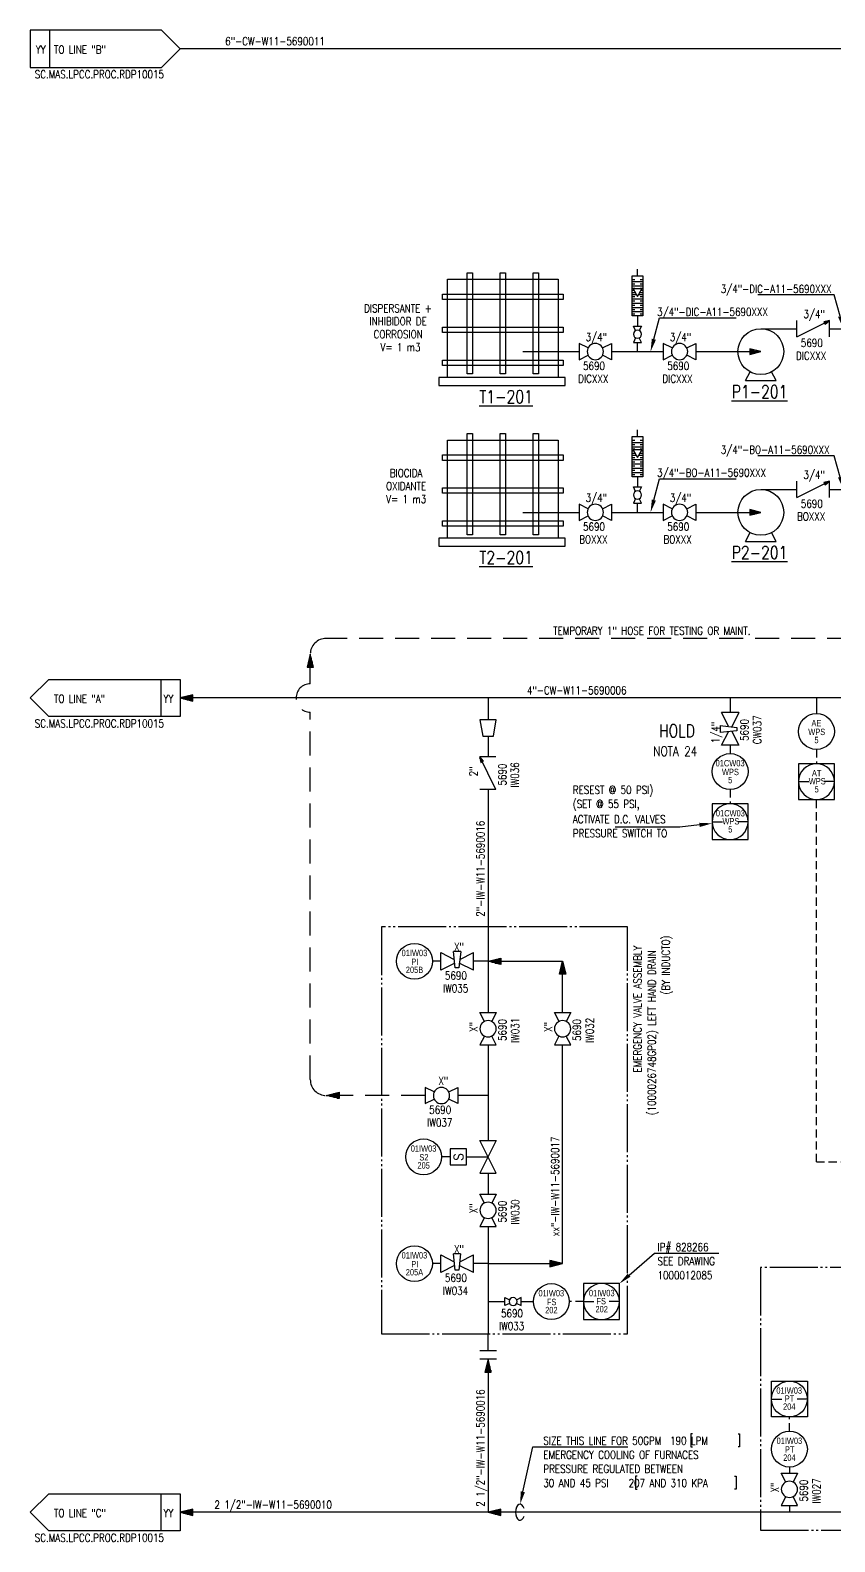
# Model space of a CAD drawing. Header units: inches. Extents: x -80 to 1771, y -447 to 2167.
# Drawn here: x 953.6 to 1204.9, y 1658.1 to 2130.4 of the extents above; entities that cross this region are included whole.
import ezdxf
from ezdxf import colors
from ezdxf.entities.mleader import LeaderData, LeaderLine
from ezdxf.enums import TextEntityAlignment as Align
from ezdxf.math import Vec2, Vec3

# ---------------------------------------------------------------- set-up
doc = ezdxf.new("R2010")
doc.units = ezdxf.units.IN
doc.header["$MEASUREMENT"] = 0
for name, pattern in [('DASHED', [0.75, 0.5, -0.25]), ('ISA 5.3.2-6', [19.05, 12.7, -6.35]), ('JIS_09_15', [18.9, 15, -0.9, 0.6, -0.9, 0.6, -0.9])]:
    doc.linetypes.add(name, pattern=pattern)
for name, color, linetype in [('23.24.E.', 4, 'ISA 5.3.2-6'), ('P01equipos', 3, 'Continuous'), ('PEQUIP', 3, 'Continuous'), ('PTTEXT', 3, 'Continuous'), ('R01equipos', 3, 'Continuous'), ('Rinstrumentos', 2, 'Continuous'), ('RTTEXT', 2, 'Continuous'), ('Rvalvulas', 3, 'Continuous'), ('Tx-R-ddim', 1, 'Continuous'), ('Tx_DDIM', 1, 'Continuous'), ('Tx_P_AEREO', 4, 'Continuous'), ('Tx_TEXT', 3, 'Continuous')]:
    doc.layers.add(name, color=color, linetype=linetype)
doc.styles.add('ROMANS', font='romans')
doc.styles.get("Standard").update_dxf_attribs({"font": 'arial.ttf'})

# ---------------------------------------------------------------- blocks, each defined once
blk = doc.blocks.new('FPRO')
at = {"color": 3, "linetype": 'Continuous'}
for p, q in [((-4.2, 1.05), (-5, 1.05)), ((-2.8, 0.7), (-5, 0.7)), ((-1.4, 0.35), (-5, 0.35)), ((0, 0), (-5, 0)), ((-1.4, -0.35), (-5, -0.35)), ((-2.8, -0.7), (-5, -0.7)), ((-4.2, -1.05), (-5, -1.05))]:
    blk.add_line(p, q, dxfattribs=at)
blk.add_lwpolyline([(-5, 1.25), (0, 0), (-5, -1.25)], close=True, dxfattribs=at)
blk = doc.blocks.new('FLECHA')
at = {"xscale": 0.9999979999999999, "yscale": -0.9999979999999999, "rotation": 90}
blk.add_blockref('FPRO', (0, 0), dxfattribs=at)
blk = doc.blocks.new('brida ciega')
at = {"layer": 'R01equipos', "color": 4}
blk.add_line((0, 0), (-5.39, 0), dxfattribs=at)
at = {"layer": 'R01equipos'}
for p, q in [((0, 2.61), (0, -2.6)), ((2.61, 2.61), (2.61, -2.6))]:
    blk.add_line(p, q, dxfattribs=at)
blk = doc.blocks.new('vretencion')
at = {"layer": 'PEQUIP'}
for p, q in [((-5.08, 2.54), (-5.08, -2.54)), ((-5.08, 2.54), (5.08, -2.54)), ((5.08, 2.54), (5.08, -2.54)), ((3.38, -2.16), (3.75, -1.4)), ((5.08, -2.54), (3.38, -2.16)), ((3.75, -1.4), (5.08, -2.54))]:
    blk.add_line(p, q, dxfattribs=at)
for points in [[(3.45, -2.01), (4.06, -2.31)], [(3.53, -1.86), (4.74, -2.46)], [(3.6, -1.71), (4.81, -2.31)], [(3.68, -1.56), (4.28, -1.86)]]:
    blk.add_lwpolyline(points, dxfattribs=at)
blk = doc.blocks.new('reducc concentrica')
at = {"layer": 'PEQUIP'}
for p, q in [((0, -2.54), (0, 2.54)), ((0, 2.54), (5.08, 1.69)), ((5.08, 1.69), (5.08, -1.69)), ((5.08, -1.69), (0, -2.54))]:
    blk.add_line(p, q, dxfattribs=at)
blk = doc.blocks.new('inst')
at = {"layer": 'Rinstrumentos', "color": 2, "linetype": 'Continuous'}
blk.add_circle((0, 0), 7, dxfattribs=at)
at = {"layer": 'RTTEXT', "linetype": 'Continuous', "width": 0.8}
for tag, p in [('213', (-0.02, 2.01)), ('XX', (0.11, -1.41)), ('100', (0, -4.58))]:
    blk.add_attdef(tag, text='', height=2.5, dxfattribs=at).set_placement(p, align=Align.CENTER)
blk = doc.blocks.new('Sen')
at = {"layer": 'Rinstrumentos', "color": 2, "linetype": 'Continuous'}
for p, q in [((-7, 7), (-3.02, 7)), ((7, 7), (3.02, 7))]:
    blk.add_line(p, q, dxfattribs=at)
blk.add_lwpolyline([(-7, 14), (7, 14), (7, 0), (-7, 0)], close=True, dxfattribs=at)
blk.add_circle((0, 7), 7, dxfattribs=at)
at = {"layer": 'RTTEXT', "linetype": 'Continuous', "width": 0.8}
for tag, p in [('213', (-0.09, 9.06)), ('FT', (0.02, 5.91)), ('110', (-0.07, 2.78))]:
    blk.add_attdef(tag, text='', height=2.5, dxfattribs=at).set_placement(p, align=Align.CENTER)
blk = doc.blocks.new('vesferica')
at = {"layer": 'PEQUIP'}
for p, q in [((-2.28, 1.13), (-5.09, 2.54)), ((-5.09, 2.54), (-5.09, -2.54)), ((2.28, 1.14), (5.07, 2.54)), ((5.07, 2.54), (5.07, -2.54)), ((-5.09, -2.54), (-2.28, -1.14)), ((5.07, -2.54), (2.27, -1.14))]:
    blk.add_line(p, q, dxfattribs=at)
blk.add_circle((0, 0), 2.54, dxfattribs=at)
blk = doc.blocks.new('vtapon')
at = {"color": 3}
for p, q in [((-4.3, -3.24), (-4.3, 2.22)), ((-0.31, 2.56), (1.97, 2.56)), ((-0.31, 2.56), (0.31, -2.56)), ((1.4, -2.56), (1.97, 2.56)), ((0.31, -2.56), (1.4, -2.56))]:
    blk.add_line(p, q, dxfattribs=at)
at = {"layer": 'PEQUIP'}
for p, q in [((-0.02, 0.03), (-4.3, 2.22)), ((5.88, 2.2), (1.68, 0.03)), ((5.88, -3.23), (5.88, 2.2)), ((-4.3, -3.24), (0.13, -1.04)), ((1.57, -1.04), (5.88, -3.23))]:
    blk.add_line(p, q, dxfattribs=at)
blk = doc.blocks.new('VALVULA')
at = {"layer": 'PEQUIP'}
blk.add_lwpolyline([(-5.08, 2.54), (-5.08, -2.54), (5.08, 2.54), (5.08, -2.54), (-5.08, 2.54)], dxfattribs=at)
blk = doc.blocks.new('solenoide')
at = {"color": 3}
blk.add_line((0, -2.54), (5.08, -2.54), dxfattribs=at)
at = {"layer": 'PEQUIP'}
for p, q in [((5.08, 2.54), (0, 2.54)), ((0, 2.54), (0, -2.54)), ((5.08, -2.54), (5.08, 2.54))]:
    blk.add_line(p, q, dxfattribs=at)
at = {"layer": 'PTTEXT', "width": 0.8}
blk.add_text('S', height=3.2, dxfattribs=at).set_placement((1.29, -1.69))
blk = doc.blocks.new('rotametro')
at = {"layer": 'PEQUIP'}
for p, q in [((0, 4.49), (0, 6.56)), ((0, -8.04), (0, -11.21))]:
    blk.add_line(p, q, dxfattribs=at)
at = {"layer": 'PEQUIP', "color": 1}
for p, q in [((-1.69, 3.35), (-0.86, 3.35)), ((-1.69, 2.68), (1.69, 2.68)), ((-1.69, 2.01), (-0.86, 2.01)), ((-1.69, 1.34), (1.69, 1.34)), ((-1.69, 0.67), (-0.86, 0.67)), ((-1.69, 0), (-1.15, 0)), ((0.85, 3.35), (1.69, 3.35)), ((0.85, 2.01), (1.69, 2.01)), ((0.85, 0.67), (1.69, 0.67)), ((1.15, 0), (1.69, 0)), ((-1.69, -0.67), (-0.86, -0.67)), ((-1.69, -1.34), (-0.38, -1.34)), ((-1.69, -2.01), (-0.86, -2.01)), ((-1.69, -2.68), (1.69, -2.68)), ((-1.69, -3.35), (-0.86, -3.35)), ((-1.69, -4.02), (1.69, -4.02)), ((-1.69, -4.69), (-0.86, -4.69)), ((0.38, -1.34), (1.69, -1.34)), ((0.85, -0.67), (1.69, -0.67)), ((0.85, -2.01), (1.69, -2.01)), ((0.85, -3.35), (1.69, -3.35)), ((0.85, -4.69), (1.69, -4.69)), ((-1.69, -5.36), (1.69, -5.36)), ((-1.69, -6.03), (-0.86, -6.03)), ((-1.69, -6.7), (1.69, -6.7)), ((-1.69, -7.37), (-0.86, -7.37)), ((0.85, -6.03), (1.69, -6.03)), ((0.85, -7.37), (1.69, -7.37))]:
    blk.add_line(p, q, dxfattribs=at)
at = {"layer": 'PEQUIP'}
for points in [[(-1.69, 4.49), (1.69, 4.49), (1.69, -8.04), (-1.69, -8.04)], [(0, -2), (1.39, 0.4), (-1.39, 0.4)]]:
    blk.add_lwpolyline(points, close=True, dxfattribs=at)
blk = doc.blocks.new('bomba')
at = {"layer": 'PEQUIP'}
for p, q in [((-13.82, 0), (0, 0)), ((0, 0), (-3.39, 0.85)), ((-3.39, 0.85), (-3.39, -0.85)), ((-3.39, 0.51), (-2.03, 0.51)), ((-3.39, 0.17), (-0.68, 0.17)), ((-3.39, -0.85), (0, 0)), ((-3.39, -0.17), (-0.68, -0.17)), ((-3.39, -0.51), (-2.03, -0.51)), ((-4.8, -9.05), (-3.36, -6.33)), ((-4.8, -9.05), (4.8, -9.05)), ((4.8, -9.05), (3.36, -6.33))]:
    blk.add_line(p, q, dxfattribs=at)
blk.add_circle((0, 0), 7.17, dxfattribs=at)

msp = doc.modelspace()

# ---------------------------------------------------------------- linework, layer by layer
at = {"layer": '23.24.E.', "color": 2, "linetype": 'Continuous', "ltscale": 0.1}
for p, q in [((1172.26, 1921.72), (1172.26, 1917.16)), ((1199.23, 1921.72), (1199.23, 1916.85)), ((1172.26, 1906.97), (1172.26, 1904.34)), ((1081.88, 1839.44), (1079.24, 1839.44)), ((1096.63, 1839.44), (1092.06, 1839.44)), ((1084.77, 1778.34), (1082.09, 1778.34)), ((1081.87, 1744.97), (1079.23, 1744.97)), ((1096.62, 1744.97), (1092.06, 1744.97)), ((1106.97, 1733.13), (1110.8, 1733.13))]:
    msp.add_line(p, q, dxfattribs=at)
at = {"layer": '23.24.E.', "color": 2, "ltscale": 0.2}
for p, q in [((1199.23, 1905.65), (1199.23, 1901.18)), ((1172.26, 1893.14), (1172.26, 1888.67)), ((1199.23, 1776.78), (1199.23, 1889.98)), ((1199.23, 1776.78), (1268.29, 1776.78)), ((1126.46, 1733.13), (1122, 1733.13)), ((1190.78, 1692.62), (1190.78, 1697.08))]:
    msp.add_line(p, q, dxfattribs=at)
at = {"layer": 'P01equipos', "color": 3}
for points in [[(1090.1, 2022.97), (1090.1, 2054.55), (1091.81, 2054.55), (1091.81, 2022.97), (1090.1, 2022.97)], [(1100.4, 2022.97), (1100.4, 2054.55), (1102.11, 2054.55), (1102.11, 2022.97), (1100.4, 2022.97)], [(1110.69, 2022.97), (1110.69, 2054.55), (1112.41, 2054.55), (1112.41, 2022.97), (1110.69, 2022.97)], [(1090.1, 1972.74), (1090.1, 2004.32), (1091.81, 2004.32), (1091.81, 1972.74), (1090.1, 1972.74)], [(1100.4, 1972.74), (1100.4, 2004.32), (1102.11, 2004.32), (1102.11, 1972.74), (1100.4, 1972.74)], [(1110.69, 1972.74), (1110.69, 2004.32), (1112.41, 2004.32), (1112.41, 1972.74), (1110.69, 1972.74)]]:
    msp.add_lwpolyline(points, dxfattribs=at)
for points in [[(1083.98, 2052.55), (1118.53, 2052.55), (1118.53, 2021.9), (1083.98, 2021.9)], [(1120.1, 2046.19), (1082.41, 2046.19), (1082.41, 2047.91), (1120.1, 2047.91)], [(1120.1, 2035.9), (1082.41, 2035.9), (1082.41, 2037.61), (1120.1, 2037.61)], [(1120.1, 2025.6), (1082.41, 2025.6), (1082.41, 2027.32), (1120.1, 2027.32)], [(1081.27, 2019.38), (1120.74, 2019.38), (1120.74, 2021.9), (1081.27, 2021.9)], [(1083.98, 2002.32), (1118.53, 2002.32), (1118.53, 1971.67), (1083.98, 1971.67)], [(1120.1, 1995.97), (1082.41, 1995.97), (1082.41, 1997.68), (1120.1, 1997.68)], [(1120.1, 1985.67), (1082.41, 1985.67), (1082.41, 1987.38), (1120.1, 1987.38)], [(1120.1, 1975.37), (1082.41, 1975.37), (1082.41, 1977.09), (1120.1, 1977.09)], [(1081.27, 1969.15), (1120.74, 1969.15), (1120.74, 1971.67), (1081.27, 1971.67)]]:
    msp.add_lwpolyline(points, close=True, dxfattribs=at)
at = {"layer": 'PEQUIP'}
msp.add_line((1089.85, 1778.34), (1096.63, 1778.34), dxfattribs=at)
at = {"layer": 'Rinstrumentos'}
for p, q in [((1190.78, 1681.42), (1190.78, 1679.55)), ((1190.78, 1669.39), (1190.78, 1667.29))]:
    msp.add_line(p, q, dxfattribs=at)
at = {"layer": 'Tx-R-ddim'}
for p, q in [((959.62, 2130.36), (959.62, 2118.74)), ((994.34, 1927.53), (994.34, 1915.91)), ((994.34, 1673.1), (994.34, 1661.48))]:
    msp.add_line(p, q, dxfattribs=at)
at = {"layer": 'Tx_DDIM', "color": 1}
for points in [[(994.57, 2130.36), (953.58, 2130.36), (953.58, 2118.74), (994.57, 2118.74), (1000.38, 2124.55)], [(959.38, 1927.53), (1000.38, 1927.53), (1000.38, 1915.91), (959.38, 1915.91), (953.58, 1921.72)], [(959.38, 1673.1), (1000.38, 1673.1), (1000.38, 1661.48), (959.38, 1661.48), (953.58, 1667.29)]]:
    msp.add_lwpolyline(points, close=True, dxfattribs=at)
at = {"layer": 'Tx_DDIM', "color": 1, "linetype": 'JIS_09_15'}
msp.add_lwpolyline([(1063.33, 1850.16), (1063.33, 1723.09), (1140.22, 1723.09), (1140.22, 1850.16)], close=True, dxfattribs=at)
msp.add_lwpolyline([(1355.54, 1661.7), (1355.54, 1750.67), (1236.29, 1750.67), (1236.29, 1758.62), (1218.51, 1758.62), (1218.51, 1743.74), (1181.76, 1743.74), (1181.76, 1661.7), (1355.54, 1661.7)], dxfattribs=at)
at = {"layer": 'Tx_DDIM', "color": 1}
msp.add_ellipse((1106.63, 1667.29), major_axis=(0, -2.51), ratio=0.565173, start_param=2.061261, end_param=7.363517, dxfattribs=at)
at = {"layer": 'Tx_P_AEREO', "color": 4, "ltscale": 0.5}
for p, q in [((1372.89, 2124.55), (1000.38, 2124.55)), ((1219.63, 1921.72), (1000.38, 1921.72)), ((1096.63, 1921.72), (1096.63, 1914.91)), ((1096.63, 1909.83), (1096.63, 1903.28)), ((1096.63, 1893.12), (1096.63, 1823.45)), ((1096.63, 1839.44), (1119.93, 1839.44)), ((1119.92, 1823.45), (1119.92, 1839.44)), ((1096.63, 1813.29), (1096.63, 1783.42)), ((1119.92, 1744.97), (1119.92, 1813.29)), ((1096.63, 1797.5), (1087.16, 1797.5)), ((1096.63, 1773.26), (1096.63, 1766.72)), ((1096.63, 1756.56), (1096.63, 1723.09)), ((1096.62, 1744.97), (1119.92, 1744.97)), ((1096.63, 1733.13), (1101.89, 1733.13)), ((1096.63, 1715.09), (1096.63, 1667.29)), ((1331.99, 1667.29), (1000.38, 1667.29))]:
    msp.add_line(p, q, dxfattribs=at)
at = {"layer": 'Tx_P_AEREO', "ltscale": 0.5}
for p, q in [((1181.85, 2037.11), (1193.11, 2037.11)), ((1203.27, 2037.11), (1211.22, 2037.11)), ((1143.3, 2029.94), (1143.3, 2032.84)), ((1107.49, 2029.94), (1125.06, 2029.94)), ((1135.22, 2029.94), (1151.37, 2029.94)), ((1161.53, 2029.94), (1181.85, 2029.94)), ((1181.85, 1986.88), (1193.11, 1986.88)), ((1203.27, 1986.88), (1211.22, 1986.88)), ((1107.49, 1979.71), (1125.06, 1979.71)), ((1135.22, 1979.71), (1151.37, 1979.71)), ((1143.3, 1979.71), (1143.3, 1982.61)), ((1161.53, 1979.71), (1181.85, 1979.71))]:
    msp.add_line(p, q, dxfattribs=at)
at = {"layer": 'Tx_P_AEREO', "color": 4, "linetype": 'DASHED', "ltscale": 15}
for p, q in [((1345.12, 1940.35), (1046.07, 1940.35)), ((1041.07, 1926.16), (1041.07, 1935.35)), ((1041.07, 1802.5), (1041.07, 1917.28)), ((1077, 1797.5), (1046.07, 1797.5))]:
    msp.add_line(p, q, dxfattribs=at)
for centre, radius, start, end in [((1046.07, 1935.35), 5, 90, 180), ((1041.07, 1921.72), 4.44, 90, 270), ((1046.07, 1802.5), 5, 180, 270)]:
    msp.add_arc(centre, radius, start, end, dxfattribs=at)
at = {"layer": 'Tx_TEXT'}
for points in [[(1160.5, 1691.75), (1160, 1691.75), (1160, 1687.75), (1160.5, 1687.75)], [(1174.73, 1691.75), (1175.23, 1691.75), (1175.23, 1687.75), (1174.73, 1687.75)], [(1143.2, 1678.54), (1142.7, 1678.54), (1142.7, 1674.54), (1143.2, 1674.54)], [(1173.62, 1678.54), (1174.12, 1678.54), (1174.12, 1674.54), (1173.62, 1674.54)]]:
    msp.add_lwpolyline(points, dxfattribs=at)

# ---------------------------------------------------------------- block references
at = {"xscale": 0.8000000000001819, "yscale": 0.8000000000001819, "zscale": 0.8000000000001819}
for name, p, values in [('inst', (1199.23, 1911.25), {'213': 'AE', '100': '5', 'XX': 'WPS'}), ('inst', (1172.26, 1898.74), {'213': '01CW03', '100': '5', 'XX': 'WPS'}), ('inst', (1073.64, 1839.44), {'213': '01IW03', '100': '205B', 'XX': 'PI'}), ('inst', (1076.49, 1778.34), {'213': '01IW03', '100': '205', 'XX': 'S2'}), ('inst', (1073.63, 1744.97), {'213': '01IW03', '100': '205A', 'XX': 'PI'}), ('inst', (1116.4, 1733.13), {'213': '01IW03', '100': '202', 'XX': 'FS'}), ('Sen', (1190.78, 1697.08), {'213': '01IW03', '110': '204', 'FT': 'PT'}), ('inst', (1190.78, 1687.02), {'213': '01IW03', '100': '204', 'XX': 'PT'})]:
    msp.add_blockref(name, p, dxfattribs=at).add_auto_attribs(values)
ref = msp.add_blockref('Sen', (1199.23, 1889.98), dxfattribs=dict(xscale=-0.8000000000001819, yscale=0.8000000000001819, zscale=0.8000000000001819))
ref.add_attrib('213', 'AT', dxfattribs={"layer": 'RTTEXT', "linetype": 'Continuous', "height": 2, "width": 0.8}).set_placement((1199.3, 1897.23), align=Align.CENTER)
ref.add_attrib('110', '5', dxfattribs={"layer": 'RTTEXT', "linetype": 'Continuous', "height": 2, "width": 0.8}).set_placement((1199.29, 1892.2), align=Align.CENTER)
ref.add_attrib('FT', 'WPS', dxfattribs={"layer": 'RTTEXT', "linetype": 'Continuous', "height": 2, "width": 0.8}).set_placement((1199.46, 1894.71), align=Align.CENTER)
ref = msp.add_blockref('Sen', (1172.26, 1877.47), dxfattribs=dict(xscale=-0.8000000000001819, yscale=0.8000000000001819, zscale=0.8000000000001819))
ref.add_attrib('213', '01CW03', dxfattribs={"layer": 'RTTEXT', "linetype": 'Continuous', "height": 2, "width": 0.8}).set_placement((1172.33, 1884.71), align=Align.CENTER)
ref.add_attrib('110', '5', dxfattribs={"layer": 'RTTEXT', "linetype": 'Continuous', "height": 2, "width": 0.8}).set_placement((1172.32, 1879.69), align=Align.CENTER)
ref.add_attrib('FT', 'WPS', dxfattribs={"layer": 'RTTEXT', "linetype": 'Continuous', "height": 2, "width": 0.8}).set_placement((1172.49, 1882.2), align=Align.CENTER)
ref = msp.add_blockref('Sen', (1132.06, 1727.53), dxfattribs=dict(xscale=-0.8000000000001819, yscale=0.8000000000001819, zscale=0.8000000000001819))
ref.add_attrib('213', '01IW03', dxfattribs={"layer": 'RTTEXT', "linetype": 'Continuous', "height": 2, "width": 0.8}).set_placement((1132.14, 1734.78), align=Align.CENTER)
ref.add_attrib('110', '202', dxfattribs={"layer": 'RTTEXT', "linetype": 'Continuous', "height": 2, "width": 0.8}).set_placement((1132.12, 1729.76), align=Align.CENTER)
ref.add_attrib('FT', 'FS', dxfattribs={"layer": 'RTTEXT', "linetype": 'Continuous', "height": 2, "width": 0.8}).set_placement((1131.97, 1732.26), align=Align.CENTER)
at = {"layer": 'P01equipos', "color": 3}
for p in [(1181.85, 2029.94), (1181.85, 1979.71)]:
    msp.add_blockref('bomba', p, dxfattribs=at)
at = {"layer": 'Rvalvulas', "xscale": -0.5, "yscale": 0.5, "zscale": 0.5}
for p, rotation in [((1143.3, 2035.37), 90), ((1143.3, 1985.14), 90), ((1104.44, 1733.13), 180)]:
    msp.add_blockref('vesferica', p, dxfattribs=dict(at, rotation=rotation))
at = {"layer": 'Rvalvulas', "xscale": -1}
for name, p, rotation in [('vretencion', (1198.19, 2037.11), 180), ('vretencion', (1198.19, 1986.88), 180), ('reducc concentrica', (1096.63, 1914.91), 90), ('vtapon', (1171.75, 1912.85), 90), ('vretencion', (1096.56, 1898.2), 270), ('vesferica', (1096.62, 1818.37), 90), ('vesferica', (1119.92, 1818.37), 90), ('vesferica', (1096.62, 1761.64), 90), ('vesferica', (1190.78, 1674.46), 90)]:
    msp.add_blockref(name, p, dxfattribs=dict(at, rotation=rotation))
for name, p in [('vesferica', (1130.13, 2029.95)), ('vesferica', (1156.45, 2029.95)), ('vesferica', (1130.13, 1979.72)), ('vesferica', (1156.45, 1979.72)), ('vtapon', (1087.76, 1839.95)), ('vesferica', (1082.07, 1797.5)), ('vtapon', (1087.75, 1745.48))]:
    msp.add_blockref(name, p, dxfattribs=at)
at = {"layer": 'Rvalvulas', "rotation": 90}
msp.add_blockref('solenoide', (1087.31, 1775.8), dxfattribs=at)
at = {"layer": 'Tx-R-ddim', "rotation": 90}
msp.add_blockref('VALVULA', (1096.63, 1778.34), dxfattribs=at)
at = {"layer": 'Tx_P_AEREO'}
for p in [(1143.3, 2049.13), (1143.3, 1998.9)]:
    msp.add_blockref('rotametro', p, dxfattribs=at)
at = {"layer": 'Tx_P_AEREO', "yscale": 0.8, "zscale": 0.8}
for p, xscale in [((1041.07, 1935.36), 0.8), ((1119.93, 1839.44), -0.8), ((1096.63, 1715.09), 0.8)]:
    msp.add_blockref('FLECHA', p, dxfattribs=dict(at, xscale=xscale))
for p, xscale, rotation in [((1000.38, 1921.72), 0.8, 89.99999999999997), ((1096.63, 1839.44), -0.8, 90), ((1046.07, 1797.54), -0.8, 90), ((1119.92, 1744.97), 0.8, 270), ((1000.38, 1667.29), 0.8, 89.99999999999997), ((1096.63, 1667.29), 0.8, 89.99999999999997)]:
    msp.add_blockref('FLECHA', p, dxfattribs=dict(at, xscale=xscale, rotation=rotation))
at = {"layer": 'Tx_P_AEREO', "color": 3, "rotation": 270}
msp.add_blockref('brida ciega', (1096.63, 1717.7), dxfattribs=at)

# ---------------------------------------------------------------- texts
at = {"layer": 'RTTEXT', "color": 4, "style": 'ROMANS', "width": 0.8}
for s, p in [('%%UT1-201', (1102.26, 2013.84)), ('%%UP1-201', (1181.44, 2015.41)), ('%%UT2-201', (1102.26, 1963.61)), ('%%UP2-201', (1181.44, 1965.18)), ('HOLD', (1155.63, 1909.46))]:
    msp.add_text(s, height=4, dxfattribs=at).set_placement(p, align=Align.CENTER)
at = {"layer": 'Tx_TEXT', "style": 'ROMANS', "width": 0.8}
for s, height, p in [('YY', 2.5, (955.31, 2125.54)), ('TO LINE "B"', 2.5, (961.02, 2125.54)), ('6"-CW-W11-5690011', 2.5, (1014.5, 2128.18)), ('SC.MAS.LPCC.PROC.RDP10015', 2.5, (954.99, 2117.83)), ('3/4"-DIC-A11-5690XXX', 2.5, (1169.31, 2050.76)), ('3/4"-DIC-A11-5690XXX', 2.5, (1149.44, 2043.59)), ('3/4"', 2.5, (1195.16, 2042.93)), ('3/4"', 2.5, (1127.11, 2035.75)), ('3/4"', 2.5, (1153.42, 2035.75)), ('5690', 2.5, (1194.35, 2033.9)), ('5690', 2.5, (1126.3, 2026.73)), ('5690', 2.5, (1152.62, 2026.73)), ('DICXXX', 2.5, (1192.83, 2029.9)), ('DICXXX', 2.5, (1124.78, 2022.73)), ('DICXXX', 2.5, (1151.09, 2022.73)), ('3/4"-BO-A11-5690XXX', 2.5, (1169.31, 2000.53)), ('3/4"-BO-A11-5690XXX', 2.5, (1149.44, 1993.36)), ('3/4"', 2.5, (1195.16, 1992.7)), ('3/4"', 2.5, (1127.11, 1985.52)), ('3/4"', 2.5, (1153.42, 1985.52)), ('5690', 2.5, (1194.35, 1983.67)), ('BOXXX', 2.5, (1193.16, 1979.67)), ('5690', 2.5, (1126.3, 1976.5)), ('5690', 2.5, (1152.62, 1976.5)), ('BOXXX', 2.5, (1125.11, 1972.5)), ('BOXXX', 2.5, (1151.43, 1972.5)), ('TEMPORARY 1" HOSE FOR TESTING OR MAINT.', 2.5, (1116.97, 1943.98)), ('TO LINE "A"', 2.5, (961.02, 1922.71)), ('YY', 2.5, (995.21, 1922.71)), ('4"-CW-W11-5690006', 2.5, (1108.76, 1925.35)), ('SC.MAS.LPCC.PROC.RDP10015', 2.5, (954.99, 1915)), ('NOTA 24', 3, (1148.21, 1906.58)), ('RESEST @ 50 PSI)', 2.5, (1123.11, 1894.26)), ('(SET @ 55 PSI, ', 2.5, (1123.11, 1889.85)), ('ACTIVATE D.C. VALVES', 2.5, (1123.11, 1885.09)), ('PRESSURE SWITCH TO', 2.5, (1123.11, 1880.69)), ('X"', 2.5, (1086, 1845.25)), ('5690', 2.5, (1083.14, 1836.23)), ('IW035', 2.5, (1082.52, 1832.23)), ('X"', 2.5, (1081.1, 1803.31)), ('IW037', 2.5, (1077.61, 1790.29)), ('5690', 2.5, (1078.24, 1794.29)), ('X"', 2.5, (1086, 1750.78)), ('IP# 828266', 2.5, (1149.57, 1751.41)), ('SEE DRAWING', 2.5, (1149.57, 1747)), ('5690', 2.5, (1083.14, 1741.76)), ('1000012085', 2.5, (1149.57, 1742.6)), ('IW034', 2.5, (1082.51, 1737.76)), ('5690', 2.5, (1100.67, 1730.7)), ('IW033', 2.5, (1100.04, 1726.7)), ('SIZE THIS LINE FOR 50GPM  190 LPM', 2.5, (1113.89, 1690.89)), ('EMERGENCY COOLING OF FURNACES', 2.5, (1113.89, 1686.49)), ('PRESSURE REGULATED BETWEEN', 2.5, (1113.89, 1682.09)), ('30 AND 45 PSI   207 AND 310 KPA', 2.5, (1113.89, 1677.68)), ('TO LINE "C"', 2.5, (961.02, 1668.28)), ('YY', 2.5, (995.21, 1668.28)), ('2 1/2"-IW-W11-5690010', 2.5, (1011.14, 1670.92)), ('SC.MAS.LPCC.PROC.RDP10015', 2.5, (954.99, 1660.57))]:
    msp.add_text(s, height=height, dxfattribs=at).set_placement(p, align=Align.TOP_LEFT)
for s, p in [('DISPERSANTE +', (1068.48, 2043.45)), ('INHIBIDOR DE', (1068.53, 2039.41)), ('CORROSION', (1068.53, 2035.36)), ('V= 1 m3', (1069.24, 2031.31)), ('BIOCIDA', (1071.02, 1991.97)), ('OXIDANTE', (1071.02, 1987.93)), ('V= 1 m3', (1071.02, 1983.88))]:
    msp.add_text(s, height=2.5, dxfattribs=at).set_placement(p, align=Align.MIDDLE_CENTER)
for s, p in [('1/4"', (1166.45, 1907.58)), ('5690', (1175.47, 1908.3)), ('CW037', (1179.47, 1907.27)), ('2"', (1090.82, 1897.22)), ('5690', (1099.84, 1894.36)), ('IW036', (1103.77, 1893.74)), ('2"-IW-W11-5690016', (1092.99, 1853.37)), ('(BY INDUCTO)', (1150.9, 1829.05)), ('EMERGENCY VALVE ASSEMBLY', (1142.1, 1804.67)), ('(1000026748GP02) LEFT HAND DRAIN', (1146.5, 1791.34)), ('X"', (1090.82, 1817.39)), ('5690', (1099.84, 1814.53)), ('IW031', (1103.84, 1813.91)), ('X"', (1114.11, 1817.39)), ('5690', (1123.13, 1814.53)), ('IW032', (1127.13, 1813.91)), ('xx"-IW-W11-5690017', (1116.29, 1753.48)), ('X"', (1090.82, 1760.66)), ('5690', (1099.84, 1757.8)), ('IW030', (1103.84, 1757.17)), ('2 1/2"-IW-W11-5690016', (1092.99, 1669.02)), ('5690', (1193.99, 1670.63)), ('IW027', (1197.99, 1670)), ('X"', (1184.97, 1673.48))]:
    msp.add_text(s, height=2.5, rotation=90, dxfattribs=at).set_placement(p, align=Align.TOP_LEFT)

# ---------------------------------------------------------------- leaders
at = {"layer": 'Tx_DDIM', "color": 1}
ml = msp.add_multileader_mtext('Standard', dxfattribs=at)
ml.set_content('', color=1)
ml.set_leader_properties()
ml.build(insert=Vec2(0, 0))
ctx = ml.context
ctx.base_point, ctx.plane_origin, ctx.plane_x_axis, ctx.plane_y_axis = Vec3(1180.93, 2047.63), Vec3(1191.42, 2043.37), Vec3(-1, 0), Vec3(0, -1)
notes = []
notes.append((ctx, [(0, (1, 1, 0), (1204.81, 2047.63), (-1, 0), 23.88, [(0, [(1207.64, 2037.11)], 0, [])])]))
ctx.mtext.insert, ctx.mtext.text_direction, ctx.mtext.rotation, ctx.mtext.flow_direction = Vec3(1178.93, 2045.63), Vec3(-1, 0), 3.141593, 5
ml = msp.add_multileader_mtext('Standard', dxfattribs=at)
ml.set_content('', color=1)
ml.set_leader_properties()
ml.build(insert=Vec2(0, 0))
ctx = ml.context
ctx.base_point, ctx.plane_origin, ctx.plane_x_axis, ctx.plane_y_axis = Vec3(1178.1, 2040.46), Vec3(1146.95, 2036.2), Vec3(-1, 0), Vec3(0, -1)
ctx.text_align_type = 2
notes.append((ctx, [(0, (1, 1, 0), (1150.22, 2040.46), (1, 0), 23.88, [(0, [(1147.39, 2029.94)], 0, [])])]))
ctx.mtext.insert, ctx.mtext.text_direction, ctx.mtext.rotation, ctx.mtext.alignment, ctx.mtext.flow_direction = Vec3(1176.1, 2038.46), Vec3(-1, 0), 3.141593, 3, 5
ml = msp.add_multileader_mtext('Standard', dxfattribs=at)
ml.set_content('', color=1)
ml.set_leader_properties()
ml.build(insert=Vec2(0, 0))
ctx = ml.context
ctx.base_point, ctx.plane_origin, ctx.plane_x_axis, ctx.plane_y_axis = Vec3(1180.93, 1997.4), Vec3(1191.42, 2003.37), Vec3(-1, 0), Vec3(0, -1)
notes.append((ctx, [(0, (1, 1, 0), (1204.81, 1997.4), (-1, 0), 23.88, [(0, [(1207.64, 1986.88)], 0, [])])]))
ctx.mtext.insert, ctx.mtext.text_direction, ctx.mtext.rotation, ctx.mtext.flow_direction = Vec3(1178.93, 1995.4), Vec3(-1, 0), 3.141593, 5
ml = msp.add_multileader_mtext('Standard', dxfattribs=at)
ml.set_content('', color=1)
ml.set_leader_properties()
ml.build(insert=Vec2(0, 0))
ctx = ml.context
ctx.base_point, ctx.plane_origin, ctx.plane_x_axis, ctx.plane_y_axis = Vec3(1178.1, 1990.23), Vec3(1146.95, 1996.2), Vec3(-1, 0), Vec3(0, -1)
ctx.text_align_type = 2
notes.append((ctx, [(0, (1, 1, 0), (1150.22, 1990.23), (1, 0), 23.88, [(0, [(1147.39, 1979.71)], 0, [])])]))
ctx.mtext.insert, ctx.mtext.text_direction, ctx.mtext.rotation, ctx.mtext.alignment, ctx.mtext.flow_direction = Vec3(1176.1, 1988.23), Vec3(-1, 0), 3.141593, 3, 5
ml = msp.add_multileader_mtext('Standard', dxfattribs=at)
ml.set_content('', color=1)
ml.set_leader_properties()
ml.build(insert=Vec2(0, 0))
ctx = ml.context
ctx.base_point, ctx.plane_origin = Vec3(1132.36, 1881.32), Vec3(1156.16, 1849.02)
ctx.text_align_type = 2
notes.append((ctx, [(0, (1, 1, 0), (1156.53, 1881.32), (-1, 0), 20.17, [(0, [(1166.66, 1882.54)], 0, [])])]))
ctx.mtext.insert, ctx.mtext.alignment, ctx.mtext.flow_direction = Vec3(1134.36, 1883.32), 3, 5
ml = msp.add_multileader_mtext('Standard', dxfattribs=at)
ml.set_content('', color=1)
ml.set_leader_properties()
ml.build(insert=Vec2(0, 0))
ctx = ml.context
ctx.base_point, ctx.plane_origin = Vec3(1168.75, 1748.27), Vec3(1148.96, 1782.86)
notes.append((ctx, [(0, (1, 1, 0), (1148.58, 1748.27), (1, 0), 20.17, [(0, [(1137.66, 1738.73)], 0, [])])]))
ctx.mtext.insert, ctx.mtext.flow_direction = Vec3(1170.75, 1750.27), 5
ml = msp.add_multileader_mtext('Standard', dxfattribs=at)
ml.set_content('', color=1)
ml.set_leader_properties()
ml.build(insert=Vec2(0, 0))
ctx = ml.context
ctx.base_point, ctx.plane_origin = Vec3(1140.25, 1687.76), Vec3(1193.62, 1701.67)
notes.append((ctx, [(0, (1, 1, 0), (1110.59, 1687.76), (1, 0), 29.66, [(0, [(1106.63, 1669.8)], 0, [])])]))
ctx.mtext.insert, ctx.mtext.flow_direction = Vec3(1142.25, 1689.76), 5
for ctx, leaders in notes:
    for number, flags, end, landing, length, lines in leaders:
        leader = LeaderData()
        leader.index, (leader.has_last_leader_line, leader.has_dogleg_vector, leader.attachment_direction) = number, flags
        leader.last_leader_point, leader.dogleg_vector, leader.dogleg_length = Vec3(end), Vec3(landing), length
        for number, points, colour, breaks in lines:
            line = LeaderLine()
            line.index, line.vertices, line.color, line.breaks = number, Vec3.list(points), colors.encode_raw_color(colour), breaks
            leader.lines.append(line)
        ctx.leaders.append(leader)

doc.saveas('drawing.dxf')
